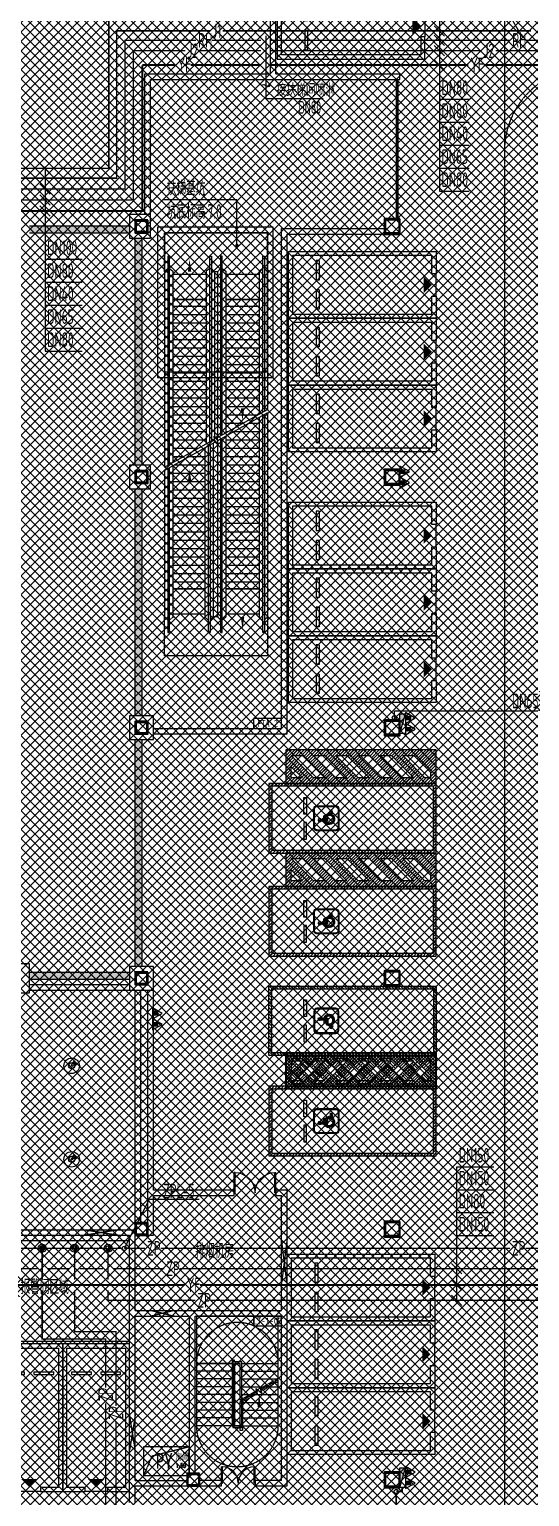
# Model space of a CAD drawing. Extents: x -2120532 to 1934524, y -1331911 to 424203.
# Drawn here: x -35634 to -17677, y -292870 to -240185 of the extents above; entities that cross this region are included whole.
import ezdxf
from ezdxf.enums import TextEntityAlignment as Align

# ---------------------------------------------------------------- set-up
doc = ezdxf.new("R2010")
doc.units = 0
doc.header["$LTSCALE"] = 10
for name, pattern in [('__DASH', [0.35, 0.25, -0.1]), ('DASH', [0.35, 0.25, -0.1]), ('S', [0.82, 0.35, -0.06, 0, -0.06, 0.35])]:
    doc.linetypes.add(name, pattern=pattern)
for name, color, linetype in [('00-停车位', 67, 'Continuous'), ('3', 7, 'Continuous'), ('A-BEAM', 4, 'Continuous'), ('A-COLUMN', 8, 'Continuous'), ('A-DIM_LEAD', 3, 'Continuous'), ('A-DIM_SYMB', 3, 'Continuous'), ('A-EVTR', 3, 'Continuous'), ('A-ROOM_NAME', 23, 'Continuous'), ('A-STAIR', 3, 'Continuous'), ('A-WALL', 2, 'Continuous'), ('car', 252, 'Continuous'), ('DOOR_FIRE', 8, 'Continuous'), ('G-ANNO-INDX', 42, 'Continuous'), ('PUB_HATCH', 8, 'Continuous'), ('SPACE', 7, 'Continuous'), ('SRC-03F$0$A-SYMB-NUMB-T', 4, 'Continuous'), ('SRC-03F$0$A-WALL', 7, 'Continuous'), ('STAIR', 2, 'Continuous'), ('W-DIM_中水', 3, 'Continuous'), ('W-DIM_喷淋', 3, 'Continuous'), ('W-DIM_消防', 3, 'Continuous'), ('W-EQUIP_喷淋', 7, 'Continuous'), ('W-EQUIP_消火栓', 7, 'Continuous'), ('W-EQUIP_灭火器', 7, 'Continuous'), ('W-EVALVE_喷淋', 7, 'Continuous'), ('W-PIPE-压力废', 31, 'Continuous'), ('W-PIPE-喷淋', 6, 'Continuous'), ('W-PIPE-喷淋中', 6, 'Continuous'), ('W-PIPE-消防', 1, 'Continuous'), ('W-PIPE-直饮', 62, 'Continuous'), ('W-PIPE-给水', 3, 'Continuous'), ('W-PIPE-给水中', 72, 'S'), ('W-TEXT_压力废', 7, 'Continuous'), ('W-TEXT_喷淋', 7, 'Continuous'), ('W-TEXT_消防', 7, 'Continuous'), ('W-TEXT_直饮', 7, 'Continuous'), ('W-TEXT_给水', 7, 'Continuous'), ('W-TWT_LEAD', 3, 'Continuous'), ('W-VPIPE-喷淋', 6, 'Continuous'), ('W-VPIPE-消防', 1, 'Continuous'), ('消防', 1, 'Continuous'), ('画水辅助', 6, 'Continuous'), ('磐龙-图', 7, 'Continuous'), ('车行线', 4, 'Continuous')]:
    doc.layers.add(name, color=color, linetype=linetype)
doc.layers.add('HOLE', color=52, linetype='Continuous', lineweight=15)
doc.layers.add('钢柱', color=51, linetype='Continuous', lineweight=35)
doc.styles.add('8B2_01', font='simhei.ttf', dxfattribs={"width": 0.8})
doc.styles.add('8B2_02', font='tssdeng.shx', dxfattribs={"width": 0.6, "bigfont": 'TSSDCHN.shx'})
doc.styles.add('_TCH_SPACE', font='SIMPLEX', dxfattribs={"height": 5, "bigfont": 'GBCBIG'})
doc.styles.add('SRC-03F$0$ECADI-TXT', font='simplex.shx', dxfattribs={"bigfont": 'hztxt.shx'})
pattern_1 = [(45, (-1868267.6, 386048.79), (-56.1266008, 56.1266008), [])]
pattern_2 = [(45, (-1051447.4, 216448.07), (-31.571213, 31.571213), [])]

# ---------------------------------------------------------------- blocks, each defined once
blk = doc.blocks.new('CFGR')
at = {"layer": '消防', "color": 1}
for points in [[(198519, -66058), (198519, -66028), (198459, -66028), (198459, -66058)], [(198503, -65968), (198474, -65968), (198474, -66028), (198503, -66028)]]:
    blk.add_lwpolyline(points, close=True, dxfattribs=at)
blk = doc.blocks.new('CFFR')
at = {"layer": '消防', "color": 1}
for radius in [150, 60]:
    blk.add_circle((198503, -65354), radius, dxfattribs=at)
at = {"layer": '消防', "color": 1, "rotation": 134.9999999997785}
blk.add_blockref('CFGR', (292209, -252353), dxfattribs=at)
blk = doc.blocks.new('42')
at = {"layer": '磐龙-图', "color": 1, "xscale": 1.850336657837033, "yscale": 1.850336657837033, "zscale": 1.850336657837033}
for p in [(-401413, -156472), (-401413, -159829)]:
    blk.add_blockref('CFFR', p, dxfattribs=at)
blk = doc.blocks.new('车位2400x5300')
at = {"layer": '00-停车位', "color": 251}
for p, q in [((-875, -1000), (-175, -1000)), ((-875, -1100), (-875, -1000)), ((-175, -1100), (-175, -1000)), ((175, -1000), (875, -1000)), ((175, -1100), (175, -1000)), ((875, -1100), (875, -1000)), ((-875, -1100), (-175, -1100)), ((175, -1100), (875, -1100)), ((400, -5300), (-400, -5300))]:
    blk.add_line(p, q, dxfattribs=at)
blk.add_lwpolyline([(400, -5150), (400, -5300), (1200, -5300), (1200, 0), (-1200, 0), (-1200, -5300), (-400, -5300), (-400, -5150), (-1050, -5150), (-1050, -150), (1050, -150), (1050, -5150), (400, -5150)], dxfattribs=at)
blk.add_lwpolyline([(0, -5150, 0, 600, 0), (0, -4850, 600, 600, 0)], format="xyseb", dxfattribs=at)
blk = doc.blocks.new('SRC-03F$0$ECADI-TAG-CODE')
at = {"layer": 'SRC-03F$0$A-SYMB-NUMB-T', "color": 1}
blk.add_lwpolyline([(3.41, 8.1), (13.41, 8.1), (13.41, 4.6), (3.41, 4.6)], close=True, dxfattribs=at)
at = {"layer": 'SRC-03F$0$A-SYMB-NUMB-T', "style": 'SRC-03F$0$ECADI-TXT', "width": 0.7}
blk.add_attdef('CODE', text='', height=2.5, dxfattribs=at).set_placement((8.41, 6.35), align=Align.MIDDLE_CENTER)
blk = doc.blocks.new('A$C45867796')
at = {"layer": '3'}
h = blk.add_hatch(dxfattribs=at)
h.set_pattern_fill('ANSI31', color=252, scale=50)
h.set_pattern_definition(pattern_1)
h.paths.add_polyline_path([(-2500, 0), (-2500, -6000), (0, -6000), (0, 0)])
h.paths.add_polyline_path([(-100, -100), (-100, -5900), (-2400, -5900), (-2400, -100)], flags=16)
h.paths.add_polyline_path([(-1400, -1250), (-1400, -1350), (-2000, -1350), (-2000, -1250)], flags=0)
h.paths.add_polyline_path([(-1100, -1250), (-500, -1250), (-500, -1350), (-1100, -1350)], flags=0)
h = blk.add_hatch(dxfattribs=at)
h.set_pattern_fill('ANSI31', color=252, scale=50)
h.set_pattern_definition(pattern_1)
h.paths.add_polyline_path([(-2500, -600), (-3700, -600), (-3700, -6000), (-2500, -6000)])
h.paths.add_polyline_path([(-2700, -1200), (-3100, -800), (-2700, -800)], flags=16)
h.paths.add_polyline_path([(-2700, -1600), (-2700, -2000), (-3500, -1200), (-3500, -800)], flags=16)
h.paths.add_polyline_path([(-2700, -2400), (-2700, -2800), (-3500, -2000), (-3500, -1600)], flags=16)
h.paths.add_polyline_path([(-3500, -2400), (-2700, -3200), (-2700, -3600), (-3500, -2800)], flags=16)
h.paths.add_polyline_path([(-3500, -3200), (-2700, -4000), (-2700, -4400), (-3500, -3600)], flags=16)
h.paths.add_polyline_path([(-3500, -4000), (-2700, -4800), (-2700, -5200), (-3500, -4400)], flags=16)
h.paths.add_polyline_path([(-3500, -4800), (-2700, -5600), (-2700, -5800), (-2900, -5800), (-3500, -5200)], flags=16)
h = blk.add_hatch(dxfattribs=at)
h.set_pattern_fill('ANSI31', color=252, scale=28.125)
h.set_pattern_definition(pattern_2)
h.paths.add_polyline_path([(-1588, -1610, 0.414214), (-1700, -1723), (-1699, -2398, 0.414214), (-1587, -2510), (-912, -2510, 0.414214), (-799, -2397), (-800, -1722, 0.414214), (-912, -1610)])
h.paths.add_polyline_path([(-912, -1638, -0.414214), (-828, -1722), (-827, -2397, -0.414214), (-912, -2482), (-1587, -2482, -0.414214), (-1671, -2398), (-1672, -1723, -0.414214), (-1587, -1638)], flags=16)
h.paths.add_polyline_path([(-1124, -1823, -0.272227), (-1153, -1873), (-1153, -1967, -1.512659), (-1401, -2238), (-1426, -2296), (-1539, -2254), (-1520, -2201), (-1457, -2224), (-1384, -2055), (-1210, -2055), (-1210, -2030), (-1333, -2030), (-1333, -1974), (-1210, -1974), (-1210, -1874, -0.272651), (-1240, -1823, -1)], flags=0)
h = blk.add_hatch(dxfattribs=at)
h.set_pattern_fill('ANSI31', color=252, scale=28.125)
h.set_pattern_definition(pattern_2)
h.paths.add_polyline_path([(-1210, -1974), (-1333, -1974), (-1333, -2030), (-1210, -2030), (-1210, -2055), (-1384, -2055), (-1457, -2224), (-1520, -2201), (-1539, -2254), (-1426, -2296), (-1347, -2111), (-1153, -2111), (-1153, -1873, -0.259), (-1210, -1874)])
h = blk.add_hatch(dxfattribs=at)
h.set_pattern_fill('ANSI31', color=252, scale=28.125)
h.set_pattern_definition(pattern_2)
h.paths.add_polyline_path([(-1363, -2149), (-1401, -2238, 1.512659), (-1153, -1967), (-1153, -2028, -1.826155)])
h = blk.add_hatch(dxfattribs=at)
h.set_pattern_fill('ANSI31', color=252, scale=28.125)
h.set_pattern_definition(pattern_2)
h.paths.add_polyline_path([(-1124, -1823, 1), (-1240, -1823, 1)])
at = {"layer": 'car', "color": 8}
for p, q in [((-3500, -800), (-2700, -1600)), ((-2700, -1200), (-3100, -800)), ((-3500, -1200), (-2700, -2000)), ((-3500, -1600), (-2700, -2400)), ((-3500, -2000), (-2700, -2800)), ((-3500, -2400), (-2700, -3200)), ((-3500, -2800), (-2700, -3600)), ((-3500, -3200), (-2700, -4000)), ((-3500, -3600), (-2700, -4400)), ((-3500, -4000), (-2700, -4800)), ((-3500, -4400), (-2700, -5200)), ((-3500, -4800), (-2700, -5600))]:
    blk.add_line(p, q, dxfattribs=at)
at = {"layer": 'car', "ltscale": 0.5}
for p, q in [((-1210, -1974), (-1333, -1974)), ((-1333, -2030), (-1333, -1974)), ((-1210, -2030), (-1333, -2030)), ((-1539, -2254), (-1520, -2201))]:
    blk.add_line(p, q, dxfattribs=at)
for points in [[(-2500, 0), (0, 0), (0, -6000), (0, -6000), (-2500, -6000)], [(-2400, -100), (-100, -100), (-100, -5900), (-2400, -5900)], [(-3700, -600), (-2500, -600), (-2500, -6000), (-3700, -6000)], [(-1400, -1250), (-2000, -1250), (-2000, -1350), (-1400, -1350)], [(-1100, -1250), (-500, -1250), (-500, -1350), (-1100, -1350)]]:
    blk.add_lwpolyline(points, close=True, dxfattribs=at)
at = {"layer": 'car', "color": 8}
for points in [[(-3500, -800), (-3500, -1200)], [(-2700, -1200), (-2700, -800), (-3100, -800)], [(-3500, -1600), (-3500, -2000)], [(-2700, -2000), (-2700, -1600)], [(-3500, -2400), (-3500, -2800)], [(-2700, -2800), (-2700, -2400)], [(-3500, -3200), (-3500, -3600)], [(-2700, -3600), (-2700, -3200)], [(-3500, -4000), (-3500, -4400)], [(-2700, -4400), (-2700, -4000)], [(-3500, -4800), (-3500, -5200)], [(-3500, -5200), (-2900, -5800), (-2700, -5800), (-2700, -5600)], [(-2700, -5200), (-2700, -4800)]]:
    blk.add_lwpolyline(points, dxfattribs=at)
at = {"layer": 'car', "ltscale": 0.5}
for points in [[(-1587, -2510), (-912, -2510, 0.414214), (-799, -2397), (-800, -1722, 0.414214), (-912, -1610), (-1588, -1610, 0.414214), (-1700, -1723), (-1699, -2398, 0.414214)], [(-1587, -2482), (-912, -2482, 0.414214), (-827, -2397), (-828, -1722, 0.414214), (-912, -1638), (-1587, -1638, 0.414214), (-1672, -1723), (-1671, -2398, 0.414214)]]:
    blk.add_lwpolyline(points, format="xyb", close=True, dxfattribs=at)
for points in [[(-1153, -1873), (-1153, -2111), (-1347, -2111), (-1426, -2296), (-1539, -2254)], [(-1210, -2030), (-1210, -2055), (-1384, -2055), (-1457, -2224), (-1520, -2201)], [(-1210, -1874), (-1210, -1974)]]:
    blk.add_lwpolyline(points, dxfattribs=at)
blk.add_circle((-1182, -1823), 57.9, dxfattribs=at)
for radius, start, end in [(200, 204.5041, 70.6314), (143, 177.3017, 62.4815)]:
    blk.add_arc((-1220, -2155), radius, start, end, dxfattribs=at)
blk = doc.blocks.new('A$C65BE018D')
at = {"layer": 'A-BEAM'}
blk.add_lwpolyline([(1797, 2847), (1797, 1760), (1715, 1760), (1715, 1875)], dxfattribs=at)
at = {"layer": 'A-DIM_SYMB'}
blk.add_lwpolyline([(2399, 1795, 0, 0, 0), (2399, 3055, 0, 120, 0), (2399, 2605, 0, 0, 0)], format="xyseb", dxfattribs=at)
at = {"layer": 'A-STAIR', "color": 8, "linetype": '__DASH'}
for p, q in [((3083, 5875), (147, 5875)), ((147, 5875), (147, 4175)), ((3083, 4175), (3083, 5875)), ((1775, 4235), (1455, 4235)), ((1455, 4235), (1455, 1875)), ((1775, 2892), (1775, 4235)), ((147, 4175), (147, 1935)), ((1455, 4175), (147, 4175)), ((147, 4175), (1455, 4175)), ((1455, 3895), (147, 3895)), ((1515, 4175), (1515, 1935)), ((1715, 4175), (1515, 4175)), ((1515, 4175), (1515, 1935)), ((1515, 4175), (1715, 4175)), ((1715, 2858), (1715, 4175)), ((1715, 2858), (1715, 4175)), ((1775, 4175), (3083, 4175)), ((1775, 4175), (3083, 4175)), ((1775, 3895), (3083, 3895)), ((3083, 3648), (3083, 4175)), ((1455, 3615), (147, 3615)), ((1455, 3335), (147, 3335)), ((1715, 2858), (2308, 3200)), ((1775, 3615), (3026, 3615)), ((1775, 3335), (2541, 3335)), ((2335, 3100), (2288, 3272)), ((2288, 3272), (2494, 3100)), ((2446, 3280), (3083, 3648)), ((2494, 3100), (2446, 3280)), ((2473, 3180), (3083, 3532)), ((2741, 3335), (3083, 3335)), ((3083, 1935), (3083, 3532)), ((1455, 3055), (147, 3055)), ((1455, 2775), (147, 2775)), ((1715, 2742), (2335, 3100)), ((1715, 1935), (1715, 2742)), ((1715, 1935), (1715, 2742)), ((1775, 3055), (2057, 3055)), ((1775, 1875), (1775, 2777)), ((1775, 2775), (3083, 2775)), ((2257, 3055), (3083, 3055)), ((1455, 2495), (147, 2495)), ((1455, 2215), (147, 2215)), ((1775, 2495), (3083, 2495)), ((1775, 2215), (3083, 2215)), ((1455, 1935), (147, 1935)), ((1455, 1875), (1775, 1875)), ((1515, 1935), (1715, 1935)), ((1715, 1935), (1515, 1935)), ((1775, 1935), (3083, 1935))]:
    blk.add_line(p, q, dxfattribs=at)
at = {"layer": 'A-STAIR'}
for p, q in [((2494, 3100), (2288, 3272)), ((2288, 3272), (2321, 3150)), ((3083, 3590), (2460, 3230)), ((2460, 3230), (2494, 3100)), ((2641, 3335), (3083, 3335)), ((3083, 1935), (3083, 3590)), ((2321, 3150), (1715, 2800)), ((1715, 1935), (1715, 2800)), ((1715, 1905), (1715, 2800)), ((1775, 1905), (1775, 2835)), ((1775, 2775), (3083, 2775)), ((2157, 3055), (3083, 3055)), ((1775, 2495), (3083, 2495)), ((1775, 2215), (3083, 2215)), ((1715, 1905), (1775, 1905)), ((1775, 1935), (3083, 1935))]:
    blk.add_line(p, q, dxfattribs=at)
at = {"layer": 'A-STAIR', "color": 8, "linetype": '__DASH'}
blk.add_lwpolyline([(1515, 4235), (1515, 4295), (1433, 4295), (1433, 1935), (1515, 1935), (1515, 4175)], dxfattribs=at)
at = {"layer": 'STAIR', "color": 9, "linetype": 'DASH'}
for centre, start, end in [((1615, 4175), 0, 180), ((1615, 1935), 180, 0)]:
    blk.add_arc(centre, 1468, start, end, dxfattribs=at)
blk = doc.blocks.new('$DorLib2D$00000002')
for p, q in [((-0.5, 0), (-0.5, 0.4875)), ((-0.475, 0.4875), (-0.5, 0.4875)), ((-0.475, 0), (-0.475, 0.4875)), ((0.475, 0), (0.475, 0.4875)), ((0.475, 0.4875), (0.5, 0.4875)), ((0.5, 0), (0.5, 0.4875)), ((-0.5, 0), (-0.475, 0)), ((0.5, 0), (0.475, 0))]:
    blk.add_line(p, q)
at = {"lineweight": 13}
for centre, start, end in [((-0.4875, 0), 0, 88.53072), ((0.4875, 0), 91.46928, 180)]:
    blk.add_arc(centre, 0.4875, start, end, dxfattribs=at)
blk = doc.blocks.new('$DorLib2D$00000213')
at = {"color": 0, "linetype": 'DASH', "const_width": 0.02}
blk.add_lwpolyline([(0.5, 0), (-0.5, 0)], dxfattribs=at)
blk = doc.blocks.new('$TwtSys$00000434')
for p, q in [((-0.5, 0.5), (-0.5, -0.5)), ((-0.5, -0.5), (0.5, 0.5)), ((0.5, 0.5), (-0.5, 0.5)), ((0.5, -0.5), (0.5, 0.5)), ((-0.5, -0.5), (0.5, -0.5))]:
    blk.add_line(p, q)
blk.add_solid([(0.5, -0.5), (0.5, 0.5), (-0.5, -0.5)])
blk = doc.blocks.new('$EVALVE$00000041')
at = {"const_width": 78.4}
blk.add_lwpolyline([(0, 24, -1), (0, -24, 1)], format="xyb", dxfattribs=at)
for radius in [80, 48]:
    blk.add_circle((0, 0), radius)
for p in [(-80, 0), (80, 0)]:
    blk.add_point(p)
blk = doc.blocks.new('$TwtSys$00000546')
h = blk.add_hatch()
h.set_pattern_fill('ANSI31', color=256, scale=200, style=0)
h.set_pattern_definition([(45, (-38543.802, -6670.83), (-17.67767, 17.67767), [])])
h.paths.add_polyline_path([(-65, 174), (65, 174), (65, 44), (-65, 44)])
for points in [[(0, 344), (-198, 0), (198, 0)], [(-65, 174), (65, 174), (65, 44), (-65, 44)]]:
    blk.add_lwpolyline(points, close=True)
blk = doc.blocks.new('$EVALVE$00000037')
blk.add_lwpolyline([(-80, 0, 1), (80, 0, 1), (-80, 0, 0.758058)], format="xyb")
at = {"const_width": 78.4}
for points in [[(0, 24, 1), (0, -24, -1)], [(0, 24, -1), (0, -24, 1)]]:
    blk.add_lwpolyline(points, format="xyb", dxfattribs=at)
blk.add_circle((0, 0), 48)
for p in [(-80, 0), (80, 0)]:
    blk.add_point(p)
blk = doc.blocks.new('$TwtSys$00000132')
at = {"elevation": 0}
blk.add_lwpolyline([(7, -101, -0.575183), (0, 0, 0.604745), (-11, 101, 16.924828)], format="xyb", dxfattribs=at)
blk = doc.blocks.new('A$C1C3C0163')
h = blk.add_hatch()
h.set_pattern_fill('ANSI37', color=8, scale=150)
h.set_pattern_definition([(45, (-601697.23, -233886.27), (-168.3798, 168.3798), []), (135, (-601697.23, -233886.27), (-168.3798, -168.3798), [])])
h.paths.add_polyline_path([(-80300, 5300), (-80300, -9000), (-62000, -9000), (-62000, -64625), (-76750, -64625), (-76750, -62675), (-73875, -62675), (-73775, -57275), (-100380, -57275), (-100572, -124002), (-71150, -123999), (-71150, -126437), (-63509, -133383), (-65550, -135650), (-61611, -139196), (-83885, -163934), (-83885, -174096), (-119589, -213750), (-196450, -213750), (-196450, -207800), (-209700, -193450), (-209700, -169150), (-201700, -169149), (-201700, 5300), (-192675, 5300)])

msp = doc.modelspace()

# ---------------------------------------------------------------- hatches: boundary and pattern name
at = {"layer": 'PUB_HATCH'}
for points in [[(-32033.6, -247485.4), (-32033.6, -247235.4), (-35633.6, -247235.4), (-35633.6, -247485.4)], [(-31583.6, -247685.4), (-31833.6, -247685.4), (-31833.6, -255835.4), (-31583.6, -255835.4)], [(-31583.6, -256685.4), (-31833.6, -256685.4), (-31833.6, -264835.4), (-31583.6, -264835.4)], [(-31583.6, -265685.4), (-31833.6, -265685.4), (-31833.6, -273835.4), (-31583.6, -273835.4)], [(-32033.6, -274285.4), (-32033.6, -274035.4), (-35633.6, -274035.4), (-35633.6, -274285.4)]]:
    msp.add_hatch(color=8, dxfattribs=at).paths.add_polyline_path(points)
at = {"layer": 'W-PIPE-压力废'}
for points in [[(-31581.3, -246705.6), (-31581.3, -246743.1), (-31543.8, -246743.1)], [(-31581.3, -246705.6), (-31543.8, -246705.6), (-31543.8, -246743.1)]]:
    msp.add_hatch(color=256, dxfattribs=at).paths.add_polyline_path(points)
at = {"layer": 'W-PIPE-喷淋中'}
for points in [[(-34009, -286943.4), (-34035.3, -286943.4), (-34035.3, -286969.6)], [(-34009, -286943.4), (-34009, -286969.6), (-34035.3, -286969.6)], [(-32526.2, -286943.4), (-32526.2, -286917.1), (-32499.9, -286917.1)], [(-32526.2, -286943.4), (-32499.9, -286943.4), (-32499.9, -286917.1)], [(-35172.1, -287205.7), (-35172.1, -287231.9), (-35198.3, -287231.9)], [(-35172.1, -287205.7), (-35198.3, -287205.7), (-35198.3, -287231.9)], [(-32891.7, -287205.7), (-32891.7, -287179.4), (-32865.4, -287179.4)], [(-32891.7, -287205.7), (-32865.4, -287205.7), (-32865.4, -287179.4)]]:
    msp.add_hatch(color=256, dxfattribs=at).paths.add_polyline_path(points)
at = {"layer": 'W-PIPE-消防'}
for points in [[(-22252.1, -292685.4), (-22252.1, -292711.7), (-22225.9, -292711.7)], [(-22252.1, -292685.4), (-22225.9, -292685.4), (-22225.9, -292711.7)]]:
    msp.add_hatch(color=256, dxfattribs=at).paths.add_polyline_path(points)
at = {"layer": 'W-PIPE-直饮'}
for points in [[(-32203.3, -240581.1), (-32229.5, -240581.1), (-32229.5, -240554.9)], [(-32203.3, -240581.1), (-32203.3, -240554.9), (-32229.5, -240554.9)], [(-32203.3, -245915.3), (-32203.3, -245941.5), (-32177, -245941.5)], [(-32203.3, -245915.3), (-32177, -245915.3), (-32177, -245941.5)]]:
    msp.add_hatch(color=256, dxfattribs=at).paths.add_polyline_path(points)
at = {"layer": 'W-PIPE-给水'}
for points in [[(-32503, -240238.9), (-32529.3, -240238.9), (-32529.3, -240212.6)], [(-32503, -240238.9), (-32503, -240212.6), (-32529.3, -240212.6)], [(-32503, -245527.7), (-32503, -245553.9), (-32476.8, -245553.9)], [(-32503, -245527.7), (-32476.8, -245527.7), (-32476.8, -245553.9)]]:
    msp.add_hatch(color=256, dxfattribs=at).paths.add_polyline_path(points)

# ---------------------------------------------------------------- linework, layer by layer
at = {"color": 8, "linetype": 'DASH'}
for points in [[(-32397, -283285.4), (-33647, -283485.4)], [(-33647, -283285.4), (-32397, -283485.4)], [(-26383.6, -283621.5), (-26583.6, -285221.5)], [(-26383.6, -285221.5), (-26583.6, -283621.5)], [(-30435.4, -286185.4), (-31235.4, -286385.4)], [(-31235.4, -286185.4), (-30435.4, -286385.4)], [(-31833.6, -289929.3), (-32033.6, -291179.3)], [(-31833.6, -291179.3), (-32033.6, -289929.3)]]:
    msp.add_lwpolyline(points, dxfattribs=at)
msp.add_lwpolyline([(-38308.6, -287285.4), (-32033.6, -287285.4), (-32033.6, -283685.4), (-38308.6, -283685.4)], close=True, dxfattribs=at)
at = {"layer": 'A-COLUMN', "color": 8}
for p, q in [((-31283.6, -246835.4), (-32033.6, -246835.4)), ((-32033.6, -246835.4), (-32033.6, -247685.4)), ((-31283.6, -247685.4), (-31283.6, -246835.4)), ((-22333.6, -246985.4), (-22883.6, -246985.4)), ((-22883.6, -246985.4), (-22883.6, -247535.4)), ((-22333.6, -247535.4), (-22333.6, -246985.4)), ((-22883.6, -247535.4), (-22333.6, -247535.4)), ((-32033.6, -247685.4), (-31283.6, -247685.4)), ((-31283.6, -255835.4), (-32033.6, -255835.4)), ((-32033.6, -255835.4), (-32033.6, -256685.4)), ((-31283.6, -256685.4), (-31283.6, -255835.4)), ((-22333.6, -255985.4), (-22883.6, -255985.4)), ((-22883.6, -255985.4), (-22883.6, -256535.4)), ((-22333.6, -256535.4), (-22333.6, -255985.4)), ((-22883.6, -256535.4), (-22333.6, -256535.4)), ((-32033.6, -256685.4), (-31283.6, -256685.4)), ((-31183.6, -264835.4), (-32033.6, -264835.4)), ((-32033.6, -264835.4), (-32033.6, -265685.4)), ((-31183.6, -265685.4), (-31183.6, -264835.4)), ((-22333.6, -264985.4), (-22883.6, -264985.4)), ((-22883.6, -264985.4), (-22883.6, -265535.4)), ((-22333.6, -265535.4), (-22333.6, -264985.4)), ((-32033.6, -265685.4), (-31183.6, -265685.4)), ((-22883.6, -265535.4), (-22333.6, -265535.4)), ((-35633.6, -273735.4), (-36683.6, -273735.4)), ((-35633.6, -274785.4), (-35633.6, -273735.4)), ((-31183.6, -273835.4), (-32033.6, -273835.4)), ((-32033.6, -273835.4), (-32033.6, -274685.4)), ((-31183.6, -274685.4), (-31183.6, -273835.4)), ((-22333.6, -273985.4), (-22883.6, -273985.4)), ((-22883.6, -273985.4), (-22883.6, -274535.4)), ((-22333.6, -274535.4), (-22333.6, -273985.4)), ((-36683.6, -274785.4), (-35633.6, -274785.4)), ((-32033.6, -274685.4), (-31183.6, -274685.4)), ((-22883.6, -274535.4), (-22333.6, -274535.4)), ((-31383.6, -283035.4), (-31833.6, -283035.4)), ((-31833.6, -283035.4), (-31833.6, -283485.4)), ((-31383.6, -283485.4), (-31383.6, -283035.4)), ((-22333.6, -282985.4), (-22883.6, -282985.4)), ((-22883.6, -282985.4), (-22883.6, -283535.4)), ((-22333.6, -283535.4), (-22333.6, -282985.4)), ((-31833.6, -283485.4), (-31383.6, -283485.4)), ((-22883.6, -283535.4), (-22333.6, -283535.4)), ((-29523.6, -292035.4), (-29973.6, -292035.4)), ((-29973.6, -292035.4), (-29973.6, -292485.4)), ((-29523.6, -292485.4), (-29523.6, -292035.4)), ((-22333.6, -291985.4), (-22883.6, -291985.4)), ((-22883.6, -291985.4), (-22883.6, -292535.4)), ((-22333.6, -292535.4), (-22333.6, -291985.4)), ((-29973.6, -292485.4), (-29523.6, -292485.4)), ((-22883.6, -292535.4), (-22333.6, -292535.4))]:
    msp.add_line(p, q, dxfattribs=at)
at = {"layer": 'A-DIM_LEAD', "color": 8}
for p, q in [((-28183.1, -246304.1), (-30855.6, -246304.1)), ((-28183.1, -247941.1), (-28183.1, -246304.1))]:
    msp.add_line(p, q, dxfattribs=at)
at = {"layer": 'A-DIM_LEAD', "color": 8, "const_width": 60}
msp.add_lwpolyline([(-28183.1, -247971.1, 1), (-28183.1, -247911.1, 1)], format="xyb", close=True, dxfattribs=at)
at = {"layer": 'A-DIM_SYMB', "color": 8}
for points in [[(-30783.6, -255906.2), (-28982.7, -254899.4), (-29000.6, -254789.1), (-28865.8, -254954.3), (-28884.5, -254844.5), (-27083.6, -253837.6)], [(-27083.6, -253956.2), (-28884.5, -254963), (-28866.6, -255073.3), (-29001.4, -254908.1), (-28982.7, -255017.9), (-30783.6, -256024.8)]]:
    msp.add_lwpolyline(points, dxfattribs=at)
at = {"layer": 'A-EVTR', "color": 8}
for p, q in [((-30608.6, -248323.5), (-30668.6, -248323.5)), ((-30668.6, -248323.5), (-30668.6, -255841.9)), ((-30608.6, -255808.4), (-30608.6, -248323.5)), ((-29158.6, -248323.5), (-29098.6, -248323.5)), ((-29158.6, -254997.7), (-29158.6, -248323.5)), ((-29098.6, -248323.5), (-29098.6, -254964.2)), ((-28708.6, -248323.5), (-28768.6, -248323.5)), ((-28768.6, -248323.5), (-28768.6, -254779.7)), ((-28708.6, -254746.1), (-28708.6, -248323.5)), ((-27258.6, -248323.5), (-27198.6, -248323.5)), ((-27258.6, -253935.5), (-27258.6, -248323.5)), ((-27198.6, -248323.5), (-27198.6, -253901.9)), ((-30668.6, -248773.5), (-30783.6, -248888.5)), ((-30783.6, -248888.5), (-30783.6, -255906.2)), ((-30608.6, -248773.5), (-30483.6, -248865.4)), ((-30483.6, -248865.4), (-30483.6, -255738.5)), ((-29283.6, -248985.4), (-30483.6, -248985.4)), ((-29158.6, -248773.5), (-29283.6, -248865.4)), ((-29283.6, -248865.4), (-29283.6, -255067.6)), ((-29098.6, -248773.5), (-28983.6, -248888.5)), ((-28983.6, -248888.5), (-28983.6, -254809.9)), ((-28768.6, -248773.5), (-28883.6, -248888.5)), ((-28883.6, -248888.5), (-28883.6, -254832.8)), ((-28708.6, -248773.5), (-28583.6, -248865.4)), ((-28583.6, -248865.4), (-28583.6, -254676.2)), ((-27383.6, -248985.4), (-28583.6, -248985.4)), ((-27258.6, -248773.5), (-27383.6, -248865.4)), ((-27383.6, -248865.4), (-27383.6, -254005.3)), ((-27198.6, -248773.5), (-27083.6, -248888.5)), ((-27083.6, -248888.5), (-27083.6, -253837.6)), ((-29283.6, -249885.4), (-30483.6, -249885.4)), ((-30483.6, -249885.4), (-29283.6, -249885.4)), ((-29283.6, -250133.4), (-30483.6, -250133.4)), ((-27383.6, -249885.4), (-28583.6, -249885.4)), ((-28583.6, -249885.4), (-27383.6, -249885.4)), ((-27383.6, -250133.4), (-28583.6, -250133.4)), ((-29283.6, -250433.4), (-30483.6, -250433.4)), ((-29283.6, -250733.4), (-30483.6, -250733.4)), ((-27383.6, -250433.4), (-28583.6, -250433.4)), ((-27383.6, -250733.4), (-28583.6, -250733.4)), ((-29283.6, -251033.4), (-30483.6, -251033.4)), ((-27383.6, -251033.4), (-28583.6, -251033.4)), ((-29283.6, -251333.4), (-30483.6, -251333.4)), ((-29283.6, -251633.4), (-30483.6, -251633.4)), ((-27383.6, -251333.4), (-28583.6, -251333.4)), ((-27383.6, -251633.4), (-28583.6, -251633.4)), ((-29283.6, -251933.4), (-30483.6, -251933.4)), ((-29283.6, -252233.4), (-30483.6, -252233.4)), ((-27383.6, -251933.4), (-28583.6, -251933.4)), ((-27383.6, -252233.4), (-28583.6, -252233.4)), ((-29283.6, -252533.4), (-30483.6, -252533.4)), ((-29283.6, -252833.4), (-30483.6, -252833.4)), ((-27383.6, -252533.4), (-28583.6, -252533.4)), ((-27383.6, -252833.4), (-28583.6, -252833.4)), ((-29283.6, -253133.4), (-30483.6, -253133.4)), ((-27383.6, -253133.4), (-28583.6, -253133.4)), ((-29283.6, -253433.4), (-30483.6, -253433.4)), ((-29283.6, -253733.4), (-30483.6, -253733.4)), ((-27383.6, -253433.4), (-28583.6, -253433.4)), ((-27383.6, -253733.4), (-28583.6, -253733.4)), ((-29283.6, -254033.4), (-30483.6, -254033.4)), ((-29283.6, -254333.4), (-30483.6, -254333.4)), ((-27433.8, -254033.4), (-28583.6, -254033.4)), ((-27970.4, -254333.4), (-28583.6, -254333.4)), ((-29283.6, -254633.4), (-30483.6, -254633.4)), ((-29283.6, -254933.4), (-30483.6, -254933.4)), ((-28507, -254633.4), (-28583.6, -254633.4)), ((-29580.2, -255233.4), (-30483.6, -255233.4)), ((-30106.3, -255533.4), (-30483.6, -255533.4))]:
    msp.add_line(p, q, dxfattribs=at)
at = {"layer": 'A-EVTR', "color": 8, "linetype": '__DASH'}
for p, q in [((-27383.6, -254333.4), (-27768.9, -254333.4)), ((-27383.6, -254121.3), (-27383.6, -261297.7)), ((-27258.6, -261839.6), (-27258.6, -254052.5)), ((-27198.6, -254019.5), (-27198.6, -261839.6)), ((-27083.6, -253956.2), (-27083.6, -261274.6)), ((-28883.6, -254947), (-28883.6, -261274.6)), ((-28768.6, -254898.2), (-28768.6, -261839.6)), ((-28708.6, -261839.6), (-28708.6, -254864.7)), ((-28583.6, -254794.8), (-28583.6, -261297.7)), ((-27383.6, -254933.4), (-28583.6, -254933.4)), ((-27383.6, -254633.4), (-28313.9, -254633.4)), ((-29333.6, -255209), (-29333.6, -261297.7)), ((-29208.6, -261839.6), (-29208.6, -255140.2)), ((-29148.6, -255107.2), (-29148.6, -261839.6)), ((-29033.6, -255043.9), (-29033.6, -261274.6)), ((-27383.6, -255233.4), (-28583.6, -255233.4)), ((-30783.6, -256024.8), (-30783.6, -261274.6)), ((-30668.6, -255961.5), (-30668.6, -261839.6)), ((-30608.6, -261839.6), (-30608.6, -255928.5)), ((-30483.6, -255859.7), (-30483.6, -261297.7)), ((-29333.6, -255833.4), (-30435.9, -255833.4)), ((-29333.6, -255533.4), (-29904.7, -255533.4)), ((-27383.6, -255533.4), (-28583.6, -255533.4)), ((-27383.6, -255833.4), (-28583.6, -255833.4)), ((-29333.6, -256133.4), (-30483.6, -256133.4)), ((-29333.6, -256433.4), (-30483.6, -256433.4)), ((-27383.6, -256133.4), (-28583.6, -256133.4)), ((-27383.6, -256433.4), (-28583.6, -256433.4)), ((-29333.6, -256733.4), (-30483.6, -256733.4)), ((-29333.6, -257033.4), (-30483.6, -257033.4)), ((-27383.6, -256733.4), (-28583.6, -256733.4)), ((-27383.6, -257033.4), (-28583.6, -257033.4)), ((-29333.6, -257333.4), (-30483.6, -257333.4)), ((-27383.6, -257333.4), (-28583.6, -257333.4)), ((-29333.6, -257633.4), (-30483.6, -257633.4)), ((-29333.6, -257933.4), (-30483.6, -257933.4)), ((-27383.6, -257633.4), (-28583.6, -257633.4)), ((-27383.6, -257933.4), (-28583.6, -257933.4)), ((-29333.6, -258233.4), (-30483.6, -258233.4)), ((-29333.6, -258533.4), (-30483.6, -258533.4)), ((-27383.6, -258233.4), (-28583.6, -258233.4)), ((-27383.6, -258533.4), (-28583.6, -258533.4)), ((-29333.6, -258833.4), (-30483.6, -258833.4)), ((-29333.6, -259133.4), (-30483.6, -259133.4)), ((-27383.6, -258833.4), (-28583.6, -258833.4)), ((-27383.6, -259133.4), (-28583.6, -259133.4)), ((-29333.6, -259433.4), (-30483.6, -259433.4)), ((-29333.6, -259733.4), (-30483.6, -259733.4)), ((-27383.6, -259433.4), (-28583.6, -259433.4)), ((-27383.6, -259733.4), (-28583.6, -259733.4)), ((-29333.6, -260033.4), (-30483.6, -260033.4)), ((-27383.6, -260033.4), (-28583.6, -260033.4)), ((-30483.6, -260277.7), (-29333.6, -260277.7)), ((-29333.6, -260277.7), (-30483.6, -260277.7)), ((-28583.6, -260277.7), (-27383.6, -260277.7)), ((-27383.6, -260277.7), (-28583.6, -260277.7)), ((-30783.6, -261274.6), (-30668.6, -261389.6)), ((-30483.6, -261297.7), (-30608.6, -261389.6)), ((-29333.6, -261177.7), (-30483.6, -261177.7)), ((-29333.6, -261297.7), (-29208.6, -261389.6)), ((-29033.6, -261274.6), (-29148.6, -261389.6)), ((-28883.6, -261274.6), (-28768.6, -261389.6)), ((-28583.6, -261297.7), (-28708.6, -261389.6)), ((-27383.6, -261177.7), (-28583.6, -261177.7)), ((-27383.6, -261297.7), (-27258.6, -261389.6)), ((-27083.6, -261274.6), (-27198.6, -261389.6)), ((-30668.6, -261839.6), (-30608.6, -261839.6)), ((-29148.6, -261839.6), (-29208.6, -261839.6)), ((-28768.6, -261839.6), (-28708.6, -261839.6)), ((-27198.6, -261839.6), (-27258.6, -261839.6))]:
    msp.add_line(p, q, dxfattribs=at)
for points in [[(-26883.6, -252685.4), (-26883.6, -247285.4), (-31033.6, -247285.4), (-31033.6, -252685.4)], [(-27083.6, -252485.4), (-27083.6, -247485.4), (-30783.6, -247485.4), (-30783.6, -252485.4)]]:
    msp.add_lwpolyline(points, close=True, dxfattribs=at)
at = {"layer": 'A-EVTR', "color": 8}
for points in [[(-30783.6, -248894.9), (-30783.6, -247485.4), (-27083.6, -247485.4), (-27083.6, -248894.9)], [(-28883.6, -248888.5), (-28983.6, -248888.5)]]:
    msp.add_lwpolyline(points, dxfattribs=at)
at = {"layer": 'A-EVTR', "color": 8, "linetype": '__DASH'}
for points in [[(-27083.6, -261274.6), (-27083.6, -262677.7), (-30783.6, -262677.7), (-30783.6, -261268.2)], [(-28883.6, -261274.6), (-29033.6, -261274.6)]]:
    msp.add_lwpolyline(points, dxfattribs=at)
at = {"layer": 'A-WALL', "color": 8}
for p, q in [((-26983.6, -241785.4), (-26983.6, -238485.4)), ((-26783.6, -241785.4), (-26783.6, -238485.4)), ((-31483.6, -241785.4), (-26983.6, -241785.4)), ((-31483.6, -246835.4), (-31483.6, -241785.4)), ((-26783.6, -241785.4), (-22334, -241785.4)), ((-22334, -241985.4), (-22334, -241785.4)), ((-31283.6, -241985.4), (-26883.6, -241985.4)), ((-31283.6, -246835.4), (-31283.6, -241985.4)), ((-26883.6, -241985.4), (-22534, -241985.4)), ((-22534, -241985.4), (-22334, -241985.4)), ((-35633.6, -247235.4), (-32033.6, -247235.4)), ((-35633.6, -247485.4), (-32033.6, -247485.4)), ((-26583.6, -265285.4), (-26583.6, -247335.4)), ((-26583.6, -247335.4), (-22883.6, -247335.4)), ((-26383.6, -265485.4), (-26383.6, -247535.4)), ((-26383.6, -247535.4), (-22883.6, -247535.4)), ((-31833.6, -255835.4), (-31833.6, -247685.4)), ((-31583.6, -255835.4), (-31583.6, -247685.4)), ((-31833.6, -264835.4), (-31833.6, -256685.4)), ((-31583.6, -264835.4), (-31583.6, -256685.4)), ((-31183.6, -265285.4), (-26583.6, -265285.4)), ((-31183.6, -265485.4), (-26383.6, -265485.4)), ((-31833.6, -273835.4), (-31833.6, -265685.4)), ((-31583.6, -273835.4), (-31583.6, -265685.4)), ((-35633.6, -274035.4), (-32033.6, -274035.4)), ((-35633.6, -274285.4), (-32033.6, -274285.4)), ((-35633.6, -274485.4), (-32033.6, -274485.4)), ((-35633.6, -274685.4), (-32033.6, -274685.4)), ((-31833.6, -283035.4), (-31833.6, -274685.4)), ((-31633.6, -283035.4), (-31633.6, -274685.4)), ((-31383.6, -281960.4), (-31383.6, -274685.4)), ((-31183.6, -281860.4), (-31183.6, -274685.4)), ((-28283.6, -281860.4), (-31183.6, -281860.4)), ((-28283.6, -282060.4), (-28283.6, -281860.4)), ((-26383.6, -281860.4), (-26783.6, -281860.4)), ((-26783.6, -281860.4), (-26783.6, -282060.4)), ((-26383.6, -286285.4), (-26383.6, -281860.4)), ((-31383.6, -283285.4), (-31383.6, -281960.4)), ((-31183.6, -282060.4), (-28283.6, -282060.4)), ((-31183.6, -283485.4), (-31183.6, -282060.4)), ((-26783.6, -282060.4), (-26583.6, -282060.4)), ((-26583.6, -286185.4), (-26583.6, -282060.4)), ((-38183.6, -283285.4), (-31933.6, -283285.4)), ((-31933.6, -283285.4), (-31833.6, -283285.4)), ((-38183.6, -283485.4), (-32033.6, -283485.4)), ((-32033.6, -286285.4), (-32033.6, -283485.4)), ((-31833.6, -286185.4), (-31833.6, -283485.4)), ((-31383.6, -283485.4), (-31183.6, -283485.4)), ((-32033.6, -292385.4), (-32033.6, -286285.4)), ((-31833.6, -286185.4), (-29783.6, -286185.4)), ((-31833.6, -286385.4), (-29883.6, -286385.4)), ((-31833.6, -292285.4), (-31833.6, -286385.4)), ((-29883.6, -292035.4), (-29883.6, -286385.4)), ((-29783.6, -286185.4), (-26583.6, -286185.4)), ((-29683.6, -286385.4), (-26583.6, -286385.4)), ((-29683.6, -292035.4), (-29683.6, -286385.4)), ((-26583.6, -292285.4), (-26583.6, -286385.4)), ((-26383.6, -292485.4), (-26383.6, -286285.4)), ((-32033.6, -293085.4), (-32033.6, -292385.4)), ((-31833.6, -292285.4), (-29973.6, -292285.4)), ((-28733.6, -292285.4), (-29523.6, -292285.4)), ((-28733.6, -292485.4), (-28733.6, -292285.4)), ((-26583.6, -292285.4), (-27533.6, -292285.4)), ((-27533.6, -292285.4), (-27533.6, -292485.4)), ((-31833.6, -292485.4), (-29973.6, -292485.4)), ((-31833.6, -293085.4), (-31833.6, -292485.4)), ((-29523.6, -292485.4), (-28733.6, -292485.4)), ((-27533.6, -292485.4), (-26383.6, -292485.4))]:
    msp.add_line(p, q, dxfattribs=at)
at = {"layer": 'G-ANNO-INDX', "color": 8}
for points in [[(-29883.6, -255324.3, 0, 0, 0), (-29883.6, -248429.9, 0, 120, 0), (-29883.6, -248879.9, 0, 0, 0)], [(-27983.6, -248429.9, 0, 0, 0), (-27983.6, -254246.5, 0, 120, 0), (-27983.6, -253796.5, 0, 0, 0)]]:
    msp.add_lwpolyline(points, format="xyseb", dxfattribs=at)
at = {"layer": 'G-ANNO-INDX', "color": 8, "linetype": '__DASH'}
for points in [[(-27983.6, -255048.7, 0, 0, 0), (-27983.6, -261740.9, 0, 120, 0), (-27983.6, -261290.9, 0, 0, 0)], [(-29883.6, -261740.9, 0, 0, 0), (-29883.6, -255966.9, 0, 120, 0), (-29883.6, -256416.9, 0, 0, 0)]]:
    msp.add_lwpolyline(points, format="xyseb", dxfattribs=at)
at = {"layer": 'HOLE', "color": 8, "linetype": 'DASH'}
for points in [[(-29898.6, -292035.4), (-29898.6, -291085.4), (-31533.6, -291085.4), (-31533.6, -292110.4), (-29973.6, -292110.4), (-29973.6, -292035.4), (-29898.6, -292035.4)], [(-29898.6, -291085.4), (-31236.4, -291419.4), (-31533.6, -292110.4)]]:
    msp.add_lwpolyline(points, dxfattribs=at)
at = {"layer": 'W-DIM_中水'}
for p, q in [((-21099.2, -240053.2), (-20727.9, -240424.5)), ((-20913.6, -239819), (-20913.6, -242692)), ((-21099.2, -240395.5), (-20727.9, -240766.7)), ((-21099.2, -240765.9), (-20727.9, -241137.2)), ((-20727.9, -241646.3), (-21099.2, -241275)), ((-20913.6, -242692), (-19843.5, -242692)), ((-20913.6, -242692), (-20913.6, -245992)), ((-20913.6, -243517), (-19843.5, -243517)), ((-20913.6, -244342), (-19843.5, -244342)), ((-20913.6, -245167), (-19843.5, -245167)), ((-20913.6, -245992), (-19843.5, -245992))]:
    msp.add_line(p, q, dxfattribs=at)
at = {"layer": 'W-DIM_喷淋'}
for p, q in [((-20294.8, -283497.8), (-20294.8, -281022.8)), ((-20294.8, -281022.8), (-18966.3, -281022.8)), ((-20294.8, -281847.8), (-18966.3, -281847.8)), ((-32223.5, -283951.9, 3000), (-31319.2, -282187)), ((-31319.2, -282187), (-29538.5, -282187)), ((-20294.8, -282672.8), (-18966.3, -282672.8)), ((-20294.8, -285895.5), (-20294.8, -283497.8)), ((-20294.8, -283497.8), (-18966.3, -283497.8)), ((-20480.4, -284499.8), (-20109.2, -284871)), ((-20480.4, -285083.5), (-20109.2, -285454.7)), ((-20480.4, -285634.9), (-20109.2, -286006.2))]:
    msp.add_line(p, q, dxfattribs=at)
at = {"layer": 'W-DIM_消防'}
for p, q in [((-35253.5, -244992.7), (-34882.2, -245363.9)), ((-35253.4, -245342.1), (-34882.2, -245713.3)), ((-35067.9, -245103.3), (-35067.6, -248438.1)), ((-35253.4, -245729.6), (-34882.2, -246100.9)), ((-35253.4, -246123.2), (-34882.1, -246494.5)), ((-35253.3, -246519.9), (-34882.1, -246891.2)), ((-35067.6, -248438.1), (-33739, -248438)), ((-35067.6, -248438.1), (-35067.3, -251738.1)), ((-35067.5, -249263.1), (-33739, -249263)), ((-35067.4, -250088.1), (-33738.9, -250088)), ((-35067.4, -250913.1), (-33738.8, -250913)), ((-35067.3, -251738.1), (-33738.8, -251738))]:
    msp.add_line(p, q, dxfattribs=at)
at = {"layer": 'W-PIPE-压力废', "ltscale": 1.5, "const_width": 75}
for points in [[(-30389.9, -241460.6), (-31581.3, -241460.6)], [(-31581.3, -246705.6), (-31581.3, -241475.6)], [(-27318.6, -241460.6), (-29840, -241460.6)], [(-19879.8, -241460.6), (-26966.1, -241460.6)], [(-13060.2, -241460.6), (-19329.9, -241460.6)], [(-38601.8, -246705.6), (-31581.3, -246705.6)], [(-38154.3, -285269.1), (-30057.4, -285269.1)], [(-29507.6, -285269.1), (-16641.4, -285269.1)]]:
    msp.add_lwpolyline(points, dxfattribs=at)
at = {"layer": 'W-PIPE-喷淋', "ltscale": 1.5, "const_width": 52.5}
msp.add_lwpolyline([(-27142.3, -240415.1), (-27142.3, -242201.4)], dxfattribs=at)
at = {"layer": 'W-PIPE-喷淋中', "ltscale": 1.5, "const_width": 52.5}
for points in [[(-38027.5, -283951.9), (-32300.7, -283951.9)], [(-35172.1, -284095.9), (-35172.1, -283951.9)], [(-34009, -283951.9), (-34009, -285081.6)], [(-32809, -283951.9), (-32809, -285081.6)], [(-32223, -283951.9), (-31481.5, -283951.9)], [(-30919.5, -283951.9), (-18386.3, -283951.9)], [(-17824.4, -283951.9), (-13146.5, -283951.9)], [(-35172.1, -285081.6), (-35172.1, -284095.9)], [(-36232.8, -284685.4), (-35348.3, -284685.4)], [(-34995.8, -284685.4), (-34185.3, -284685.4)], [(-33832.8, -284685.4), (-32985.3, -284685.4)], [(-32632.8, -284685.4), (-30792.7, -284685.4)], [(-30230.8, -284685.4), (-17482.6, -284685.4)], [(-35172.1, -287205.7), (-35172.1, -285456.6)], [(-34009, -285456.6), (-34009, -286943.4)], [(-32809, -285456.6), (-32809, -285820.5)], [(-32809, -285820.5), (-29675.4, -285820.5)], [(-29113.5, -285820.5), (-16259.4, -285820.5)], [(-34009, -286943.4), (-32526.2, -286943.4)], [(-32526.2, -286943.4), (-32526.2, -289618.6)], [(-35172.1, -287205.7), (-32891.7, -287205.7)], [(-32891.7, -287205.7), (-32891.7, -288958.8)], [(-32891.7, -289520.8), (-32891.7, -300354.1)], [(-32526.2, -290180.6), (-32526.2, -300278.5)]]:
    msp.add_lwpolyline(points, dxfattribs=at)
at = {"layer": 'W-PIPE-消防', "ltscale": 1.5, "const_width": 52.5}
for points in [[(-32782.7, -225111.7), (-32782.7, -245178.1)], [(-41548.3, -245178.8), (-32782.7, -245178.1)], [(-22535.8, -264656.6), (-13060.2, -264656.6)], [(-22535.8, -264899.6), (-22535.8, -264656.6)], [(-22465.9, -292685.4), (-22252.1, -292685.4)], [(-22465.9, -292760.4), (-22465.9, -299860.4)], [(-22252.1, -292685.4), (-22252.1, -292535.4)]]:
    msp.add_lwpolyline(points, dxfattribs=at)
at = {"layer": 'W-PIPE-直饮', "ltscale": 1.5, "const_width": 52.5}
for points in [[(-32203.3, -245915.3), (-32203.3, -240581.1)], [(-32203.3, -240581.1), (-29649.7, -240581.1)], [(-29075.6, -240581.1), (-27318.6, -240581.1)], [(-26966.1, -240581.1), (-18378.6, -240581.1)], [(-17804.6, -240581.1), (-14376.5, -240581.1)], [(-40204.9, -245915.3), (-32203.3, -245915.3)]]:
    msp.add_lwpolyline(points, dxfattribs=at)
at = {"layer": 'W-PIPE-给水', "ltscale": 1.5, "const_width": 52.5}
for points in [[(-32503, -245527.7), (-32503, -240238.9)], [(-32503, -240238.9), (-29149.3, -240238.9)], [(-28696.5, -240238.9), (-17626.4, -240238.9)], [(-40877.1, -245527.7), (-32503, -245527.7)]]:
    msp.add_lwpolyline(points, dxfattribs=at)
at = {"layer": 'W-PIPE-给水中', "ltscale": 1.5, "const_width": 52.5}
for points in [[(-31903, -240951.5), (-30038.3, -240951.5)], [(-31903, -246308.9), (-31903, -240951.5)], [(-29524.8, -240951.5), (-27318.6, -240951.5)], [(-26966.1, -240951.5), (-19412.1, -240951.5)], [(-18898.7, -240951.5), (-14149.4, -240951.5)], [(-39427.7, -246308.9), (-31903, -246308.9)]]:
    msp.add_lwpolyline(points, dxfattribs=at)
at = {"layer": 'W-TWT_LEAD'}
for p, q in [((-27142.4, -242201.6), (-27142.4, -242672.1)), ((-27142.4, -242672.1), (-25083.6, -242672.1))]:
    msp.add_line(p, q, dxfattribs=at)
at = {"layer": 'W-VPIPE-喷淋'}
msp.add_circle((-32223.5, -283951.9), 75, dxfattribs=at)
at = {"layer": 'W-VPIPE-消防'}
for centre in [(-22535.8, -264899.6), (-22465.9, -292685.4)]:
    msp.add_circle(centre, 75, dxfattribs=at)
at = {"layer": '车行线', "color": 8, "linetype": '__DASH', "ltscale": 1.5}
for points in [[(-18583.6, -174472.9), (-18583.6, -293760.4, -0.4142136), (-21583.6, -296760.4), (-67483.6, -296760.4, -0.4142136), (-70483.6, -293760.4), (-70483.6, -174472.9)], [(-15583.6, -241560.4, -0.4142136), (-18583.6, -238560.4)], [(-15583.6, -241560.4, 0.4142136), (-18583.6, -244560.4)]]:
    msp.add_lwpolyline(points, format="xyb", dxfattribs=at)
at = {"layer": '钢柱', "color": 8, "lineweight": 35}
for points in [[(-31383.6, -247035.4), (-31833.6, -247035.4), (-31833.6, -247485.4), (-31383.6, -247485.4)], [(-31413.6, -247455.4), (-31803.6, -247455.4), (-31803.6, -247065.4), (-31413.6, -247065.4)], [(-22333.6, -246985.4), (-22883.6, -246985.4), (-22883.6, -247535.4), (-22333.6, -247535.4)], [(-22363.6, -247505.4), (-22853.6, -247505.4), (-22853.6, -247015.4), (-22363.6, -247015.4)], [(-31383.6, -256035.4), (-31833.6, -256035.4), (-31833.6, -256485.4), (-31383.6, -256485.4)], [(-22333.6, -255985.4), (-22883.6, -255985.4), (-22883.6, -256535.4), (-22333.6, -256535.4)], [(-22363.6, -256505.4), (-22853.6, -256505.4), (-22853.6, -256015.4), (-22363.6, -256015.4)], [(-31413.6, -256455.4), (-31803.6, -256455.4), (-31803.6, -256065.4), (-31413.6, -256065.4)], [(-22333.6, -264985.4), (-22883.6, -264985.4), (-22883.6, -265535.4), (-22333.6, -265535.4)], [(-31383.6, -265035.4), (-31833.6, -265035.4), (-31833.6, -265485.4), (-31383.6, -265485.4)], [(-31413.6, -265455.4), (-31803.6, -265455.4), (-31803.6, -265065.4), (-31413.6, -265065.4)], [(-22363.6, -265505.4), (-22853.6, -265505.4), (-22853.6, -265015.4), (-22363.6, -265015.4)], [(-31383.6, -274035.4), (-31833.6, -274035.4), (-31833.6, -274485.4), (-31383.6, -274485.4)], [(-31413.6, -274455.4), (-31803.6, -274455.4), (-31803.6, -274065.4), (-31413.6, -274065.4)], [(-22333.6, -273985.4), (-22883.6, -273985.4), (-22883.6, -274535.4), (-22333.6, -274535.4)], [(-22363.6, -274505.4), (-22853.6, -274505.4), (-22853.6, -274015.4), (-22363.6, -274015.4)], [(-31383.6, -283035.4), (-31833.6, -283035.4), (-31833.6, -283485.4), (-31383.6, -283485.4)], [(-31413.6, -283455.4), (-31803.6, -283455.4), (-31803.6, -283065.4), (-31413.6, -283065.4)], [(-22333.6, -282985.4), (-22883.6, -282985.4), (-22883.6, -283535.4), (-22333.6, -283535.4)], [(-22363.6, -283505.4), (-22853.6, -283505.4), (-22853.6, -283015.4), (-22363.6, -283015.4)], [(-29523.6, -292035.4), (-29973.6, -292035.4), (-29973.6, -292485.4), (-29523.6, -292485.4)], [(-29553.6, -292455.4), (-29943.6, -292455.4), (-29943.6, -292065.4), (-29553.6, -292065.4)], [(-22333.6, -291985.4), (-22883.6, -291985.4), (-22883.6, -292535.4), (-22333.6, -292535.4)], [(-22363.6, -292505.4), (-22853.6, -292505.4), (-22853.6, -292015.4), (-22363.6, -292015.4)]]:
    msp.add_lwpolyline(points, close=True, dxfattribs=at)

# ---------------------------------------------------------------- block references
at = {"color": 8}
msp.add_blockref('A$C65BE018D', (-29783.6, -292260.4), dxfattribs=at)
at = {"layer": '00-停车位', "color": 8, "rotation": 90}
msp.add_blockref('车位2400x5300', (-26733.6, -240055.4), dxfattribs=at)
at = {"layer": '00-停车位', "color": 8, "xscale": -1, "rotation": 90}
for p in [(-26333.6, -249360.4), (-26333.6, -251760.4), (-26333.6, -254160.4), (-26333.6, -258360.4), (-26333.6, -260760.4), (-26333.6, -263160.4), (-26383.6, -285360.4), (-26383.6, -287760.4), (-26383.6, -290160.4)]:
    msp.add_blockref('车位2400x5300', p, dxfattribs=at)
at = {"layer": '00-停车位', "color": 8}
for p in [(-35633.6, -287385.4), (-33233.6, -287385.4)]:
    msp.add_blockref('车位2400x5300', p, dxfattribs=at)
at = {"layer": '3', "color": 8, "xscale": -1, "rotation": 90}
for p in [(-27033.6, -269760.4), (-27033.6, -273460.4), (-27033.6, -280635.4)]:
    msp.add_blockref('A$C45867796', p, dxfattribs=at)
at = {"layer": '3', "color": 8, "rotation": 90.00000000000001}
msp.add_blockref('A$C45867796', (-27033.6, -274535.4), dxfattribs=at)
at = {"layer": 'DOOR_FIRE', "color": 8, "xscale": -5000, "yscale": -5000, "zscale": 200, "rotation": 90}
msp.add_blockref('$DorLib2D$00000213', (-22434, -244485.4), dxfattribs=at)
at = {"layer": 'DOOR_FIRE', "color": 8, "zscale": 200}
for p, xscale, yscale in [((-27533.6, -281960.4), -1500, 1500), ((-28133.6, -292385.4), 1200, 1200)]:
    msp.add_blockref('$DorLib2D$00000002', p, dxfattribs=dict(at, xscale=xscale, yscale=yscale))
at = {"layer": 'SRC-03F$0$A-WALL', "color": 8}
ref = msp.add_blockref('SRC-03F$0$ECADI-TAG-CODE', (-26242.8, -265745.4), dxfattribs=dict(at, xscale=-100, yscale=100, zscale=100))
ref.add_attrib('CODE', 'FTA-2', dxfattribs={"layer": 'SRC-03F$0$A-SYMB-NUMB-T', "height": 250, "style": '8B2_01', "width": 0.8}).set_placement((-27083.6, -265110.4), align=Align.MIDDLE_CENTER)
ref = msp.add_blockref('SRC-03F$0$ECADI-TAG-CODE', (-26242.8, -287195.4), dxfattribs=dict(at, xscale=-100, yscale=100, zscale=100))
ref.add_attrib('CODE', 'LT-1-03', dxfattribs={"layer": 'SRC-03F$0$A-SYMB-NUMB-T', "height": 250, "style": '8B2_01', "width": 0.8}).set_placement((-27083.6, -286560.4), align=Align.MIDDLE_CENTER)
at = {"layer": 'W-EQUIP_喷淋', "xscale": 1.5, "yscale": 1.5, "zscale": 1.5, "rotation": 270}
msp.add_blockref('$TwtSys$00000132', (-27142.3, -242201.4), dxfattribs=at)
at = {"layer": 'W-EQUIP_消火栓', "xscale": 700, "yscale": -200, "zscale": 700, "rotation": 89.99999999999237}
for p in [(-22233.6, -265114.5), (-22233.6, -292185.4)]:
    msp.add_blockref('$TwtSys$00000434', p, dxfattribs=at)
at = {"layer": 'W-EQUIP_灭火器'}
for p, rotation in [((-22333.6, -256062), 269.9999999999923), ((-22333.6, -256458.8), 269.9999999999923), ((-22133.6, -264916.1), 269.9999999999923), ((-22133.6, -265312.9), 269.9999999999923), ((-31213.6, -275517.9), 270), ((-31213.6, -275914.7), 270), ((-22133.6, -291987), 269.9999999999923), ((-22133.6, -292383.8), 269.9999999999923)]:
    msp.add_blockref('$TwtSys$00000546', p, dxfattribs=dict(at, rotation=rotation))
at = {"layer": 'W-EVALVE_喷淋', "xscale": 1.8, "yscale": -1.8, "zscale": 1.8, "rotation": 89.9999999999692}
msp.add_blockref('$EVALVE$00000037', (-35172.1, -283951.9), dxfattribs=at)
at = {"layer": 'W-EVALVE_喷淋', "xscale": 1.8, "yscale": 1.8, "zscale": 1.8}
for p in [(-34009, -283951.9), (-32809, -283951.9)]:
    msp.add_blockref('$EVALVE$00000041', p, dxfattribs=at)
at = {"layer": '画水辅助'}
msp.add_blockref('A$C1C3C0163', (106241.4, -167810.4), dxfattribs=at)
at = {"layer": '画水辅助', "color": 4}
msp.add_blockref('42', (0, 0), dxfattribs=at)

# ---------------------------------------------------------------- texts
at = {"layer": 'A-DIM_LEAD', "color": 8, "style": '8B2_02', "width": 0.6}
for s, p in [('扶梯基坑', (-30698.1, -246146.6)), ('坑底标高', (-30698.1, -246986.6)), ('-7.0', (-29438.1, -246986.6))]:
    msp.add_text(s, height=525, dxfattribs=at).set_placement(p)
at = {"layer": 'A-ROOM_NAME', "color": 8}
for s, height, style, width, p in [('排烟机房', 525, '8B2_02', 0.6, (-29675.7, -284309)), ('报警阀区域', 525, '8B2_02', 0.6, (-35949.2, -285599.1)), ('PY', 563.29, '8B2_01', 0.8, (-31100.5, -291868.9))]:
    msp.add_text(s, height=height, dxfattribs=dict(at, style=style, width=width)).set_placement(p)
at = {"layer": 'SPACE', "color": 8, "style": '_TCH_SPACE'}
msp.add_text('房间', height=241.13, dxfattribs=at).set_placement((-30392, -291581.6))
at = {"layer": 'SPACE', "color": 8, "style": '_TCH_SPACE', "width": 0.705882}
msp.add_text('1.59', height=148.75, dxfattribs=at).set_placement((-30386.5, -291831))
at = {"layer": 'W-DIM_中水', "color": 7, "style": '8B2_02', "width": 0.6}
for s, p in [('DN80', (-20838.6, -242542)), ('DN80', (-20838.6, -243367)), ('DN40', (-20838.6, -244192)), ('DN65', (-20838.6, -245017)), ('DN80', (-20838.6, -245842))]:
    msp.add_text(s, height=525, dxfattribs=at).set_placement(p)
at = {"layer": 'W-DIM_喷淋', "color": 7, "style": '8B2_02', "width": 0.6}
for s, p in [('DN150', (-20219.8, -280872.8)), ('DN150', (-20219.8, -281697.8)), ('ZPL-5', (-30830.8, -282160.7)), ('DN80', (-20219.8, -282522.8)), ('DN150', (-20219.8, -283347.8))]:
    msp.add_text(s, height=525, dxfattribs=at).set_placement(p)
at = {"layer": 'W-DIM_消防', "color": 7, "style": '8B2_02', "width": 0.6}
for s, p in [('DN100', (-34992.6, -248288.1)), ('DN80', (-34992.5, -249113.1)), ('DN40', (-34992.5, -249938.1)), ('DN65', (-34992.4, -250763.1)), ('DN80', (-34992.3, -251588.1))]:
    msp.add_text(s, height=525, rotation=0.00476, dxfattribs=at).set_placement(p)
at = {"layer": 'W-TEXT_压力废', "style": '8B2_02', "width": 0.6}
for p in [(-30314.9, -241723.1), (-19804.8, -241723.1), (-29982.4, -285531.6)]:
    msp.add_text('YF', height=525, dxfattribs=at).set_placement(p)
at = {"layer": 'W-TEXT_喷淋', "style": '8B2_02', "width": 0.6}
for p in [(-31406.5, -284214.4), (-18311.3, -284214.4), (-30717.7, -284947.9), (-29600.4, -286083)]:
    msp.add_text('ZP', height=525, dxfattribs=at).set_placement(p)
for p in [(-32629.2, -289445.8), (-32263.7, -290105.6)]:
    msp.add_text('ZP', height=525, rotation=90, dxfattribs=at).set_placement(p)
at = {"layer": 'W-TEXT_消防', "style": '8B2_02', "width": 0.6}
msp.add_text('DN65', height=525, dxfattribs=at).set_placement((-18309.7, -264559.3))
at = {"layer": 'W-TEXT_直饮', "style": '8B2_02', "width": 0.6}
for p in [(-29574.7, -240843.6), (-18303.6, -240843.6)]:
    msp.add_text('RH', height=525, dxfattribs=at).set_placement(p)
at = {"layer": 'W-TEXT_给水', "style": '8B2_02', "width": 0.6}
for s, p in [('J1', (-29074.3, -240501.4)), ('J2', (-29963.3, -241214)), ('J2', (-19337.1, -241214))]:
    msp.add_text(s, height=525, dxfattribs=at).set_placement(p)
at = {"layer": 'W-TWT_LEAD', "color": 7, "style": '8B2_02', "width": 0.6}
for s, p in [('接扶梯间喷淋', (-26761.7, -242582.1)), ('DN80', (-25973.2, -243212.1))]:
    msp.add_text(s, height=450, dxfattribs=at).set_placement(p)

doc.saveas('drawing.dxf')
